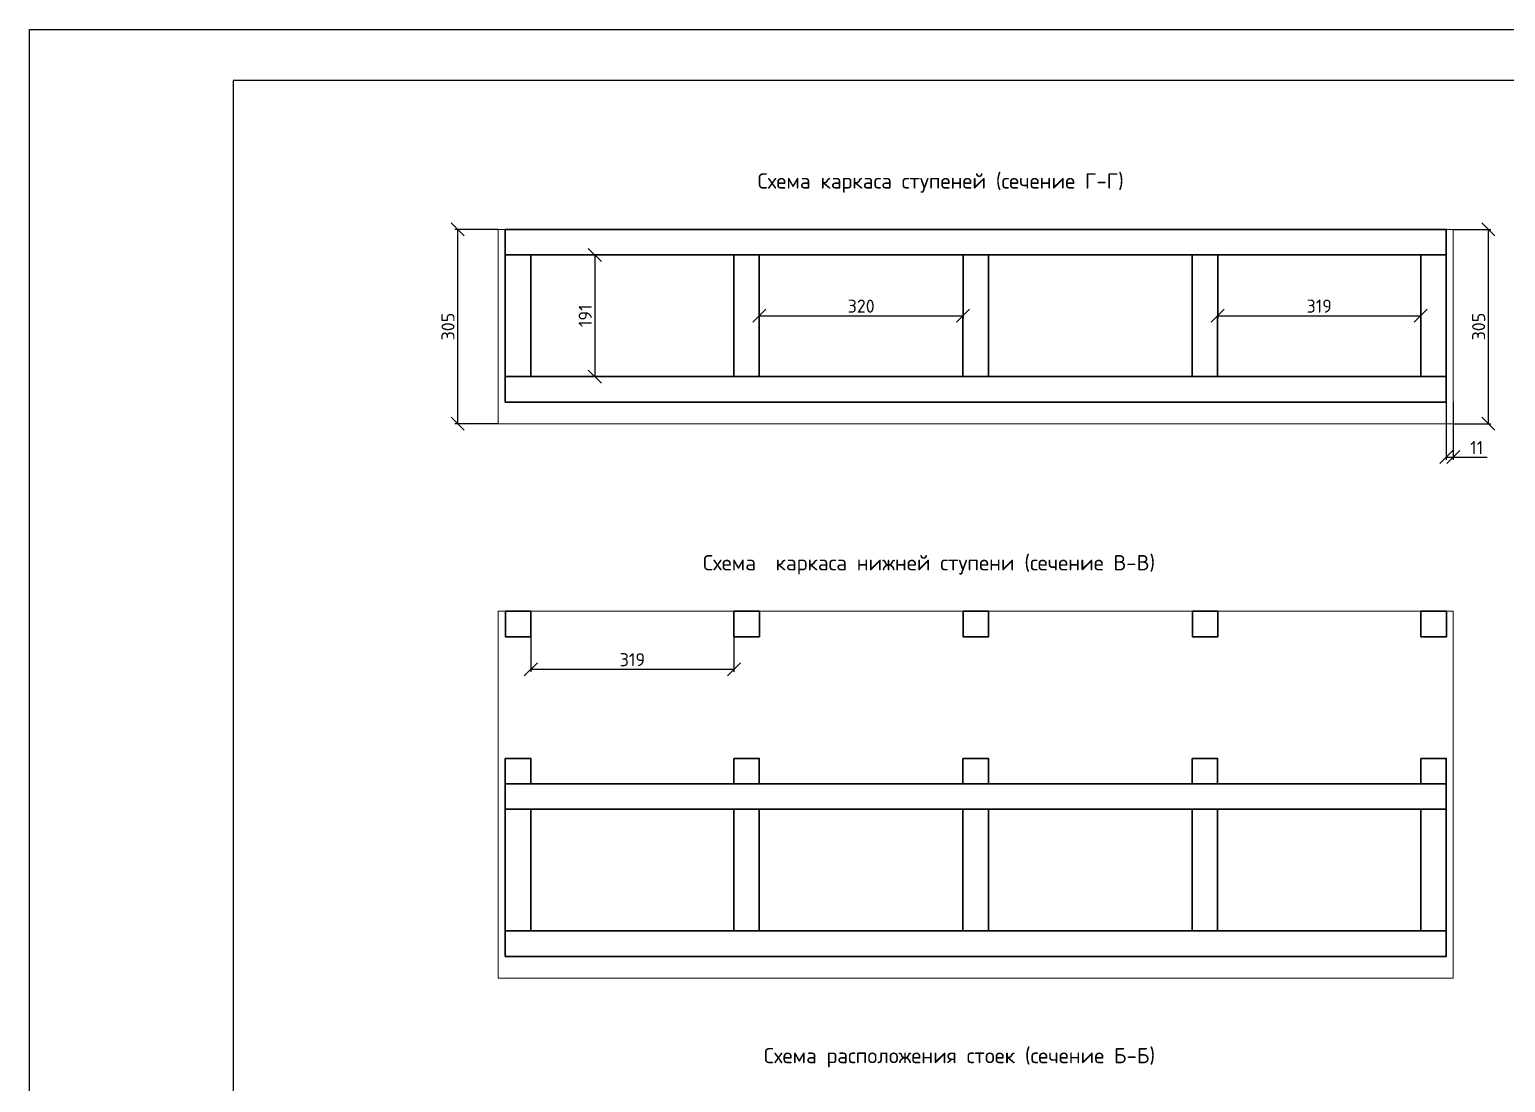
# Model space of a CAD drawing. Header units: millimetres. Extents: x 63961 to 279437, y 165795 to 374915.
# Drawn here: x 104018 to 106337, y 174234 to 175888 of the extents above; entities that cross this region are included whole.
import ezdxf

# ---------------------------------------------------------------- set-up
doc = ezdxf.new("R2010")
doc.units = ezdxf.units.MM
doc.layers.add('Заливка доски', color=32, linetype='Continuous')
doc.layers.add('Рамка', color=7, linetype='Continuous')
for name, color, linetype, lineweight in [('Профиль 40x40', 220, 'Continuous', 35), ('Размеры', 150, 'Continuous', 0), ('Стойки 40x40', 7, 'Continuous', 35)]:
    doc.layers.add(name, color=color, linetype=linetype, lineweight=lineweight)
doc.styles.get("Standard").update_dxf_attribs({"font": 'isocpeur.ttf'})
doc.dimstyles.new('Копия Аннотативный', dxfattribs={"dimscale": 0, "dimtxt": 20.5, "dimasz": 20.5, "dimexe": 4.25, "dimexo": 0.625, "dimgap": 4.625, "dimtad": 1, "dimtxsty": 'Standard', "dimblk": 'OBLIQUE', "dimcen": 20.5, "dimclrd": 256, "dimclrt": 256, "dimadec": 0, "dimazin": 0, "dimtfac": 1, "dimtmove": 0, "dimatfit": 3, "dimfxl": 1, "dimtfillclr": 4, "dimarcsym": 0})

# ---------------------------------------------------------------- blocks, each defined once
blk = doc.blocks.new('_Oblique')
at = {"color": 0, "linetype": 'ByBlock', "lineweight": -2}
blk.add_line((-0.5, -0.5), (0.5, 0.5), dxfattribs=at)
blk = doc.blocks.new('*D52')
at = {"layer": 'Defpoints', "color": 0, "transparency": 16777216}
for p in [(106254.5, 175573.6), (106254.5, 175268.6), (106309.5, 175268.6)]:
    blk.add_point(p, dxfattribs=at)
at = {"layer": 'Размеры', "color": 0, "lineweight": -2, "transparency": 16777216}
for p, q in [((106255.1, 175573.6), (106313.7, 175573.6)), ((106255.1, 175268.6), (106313.7, 175268.6))]:
    blk.add_line(p, q, dxfattribs=at)
at = {"layer": 'Размеры', "lineweight": -2, "transparency": 16777216}
blk.add_line((106309.5, 175573.6), (106309.5, 175268.6), dxfattribs=at)
at = {"layer": 'Размеры', "lineweight": -2, "transparency": 16777216, "xscale": 20.5, "yscale": 20.5, "zscale": 20.5}
for p, rotation in [((106309.5, 175573.6), 90), ((106309.5, 175268.6), 270)]:
    blk.add_blockref('_Oblique', p, dxfattribs=dict(at, rotation=rotation))
at = {"layer": 'Размеры', "transparency": 16777216, "insert": (106294.4, 175421.1), "char_height": 20.5, "attachment_point": 5, "rotation": 90}
blk.add_mtext('305', dxfattribs=at)
blk = doc.blocks.new('*D53')
at = {"layer": 'Defpoints', "color": 0, "transparency": 16777216}
for p in [(106243.5, 175302.6), (106254.5, 175303.3), (106254.5, 175216.1)]:
    blk.add_point(p, dxfattribs=at)
at = {"layer": 'Размеры', "color": 0, "lineweight": -2, "transparency": 16777216}
for p, q in [((106243.5, 175302), (106243.5, 175211.9)), ((106254.5, 175302.7), (106254.5, 175211.9))]:
    blk.add_line(p, q, dxfattribs=at)
at = {"layer": 'Размеры', "lineweight": -2, "transparency": 16777216}
for p, q in [((106243.5, 175216.1), (106254.5, 175216.1)), ((106254.5, 175216.1), (106307.7, 175216.1))]:
    blk.add_line(p, q, dxfattribs=at)
at = {"layer": 'Размеры', "lineweight": -2, "transparency": 16777216, "xscale": 20.5, "yscale": 20.5, "zscale": 20.5, "rotation": 180}
blk.add_blockref('_Oblique', (106243.5, 175216.1), dxfattribs=at)
at = {"layer": 'Размеры', "lineweight": -2, "transparency": 16777216, "xscale": 20.5, "yscale": 20.5, "zscale": 20.5}
blk.add_blockref('_Oblique', (106254.5, 175216.1), dxfattribs=at)
at = {"layer": 'Размеры', "transparency": 16777216, "insert": (106291.3, 175231.1), "char_height": 20.5, "attachment_point": 5}
blk.add_mtext('11', dxfattribs=at)
blk = doc.blocks.new('*D54')
at = {"layer": 'Defpoints', "color": 0, "transparency": 16777216}
for p in [(105884.5, 175533.6), (106203.5, 175533.6), (106203.5, 175438.1)]:
    blk.add_point(p, dxfattribs=at)
at = {"layer": 'Размеры', "color": 0, "lineweight": -2, "transparency": 16777216}
for p, q in [((105884.5, 175533), (105884.5, 175433.8)), ((106203.5, 175533), (106203.5, 175433.8))]:
    blk.add_line(p, q, dxfattribs=at)
at = {"layer": 'Размеры', "lineweight": -2, "transparency": 16777216}
blk.add_line((105884.5, 175438.1), (106203.5, 175438.1), dxfattribs=at)
at = {"layer": 'Размеры', "lineweight": -2, "transparency": 16777216, "xscale": 20.5, "yscale": 20.5, "zscale": 20.5, "rotation": 180}
blk.add_blockref('_Oblique', (105884.5, 175438.1), dxfattribs=at)
at = {"layer": 'Размеры', "lineweight": -2, "transparency": 16777216, "xscale": 20.5, "yscale": 20.5, "zscale": 20.5}
blk.add_blockref('_Oblique', (106203.5, 175438.1), dxfattribs=at)
at = {"layer": 'Размеры', "transparency": 16777216, "insert": (106044, 175453.2), "char_height": 20.5, "attachment_point": 5}
blk.add_mtext('319', dxfattribs=at)
blk = doc.blocks.new('*D55')
at = {"layer": 'Defpoints', "color": 0, "transparency": 16777216}
for p in [(105164.5, 175533.6), (105484.5, 175533.6), (105484.5, 175438.1)]:
    blk.add_point(p, dxfattribs=at)
at = {"layer": 'Размеры', "color": 0, "lineweight": -2, "transparency": 16777216}
for p, q in [((105164.5, 175533), (105164.5, 175433.8)), ((105484.5, 175533), (105484.5, 175433.8))]:
    blk.add_line(p, q, dxfattribs=at)
at = {"layer": 'Размеры', "lineweight": -2, "transparency": 16777216}
blk.add_line((105164.5, 175438.1), (105484.5, 175438.1), dxfattribs=at)
at = {"layer": 'Размеры', "lineweight": -2, "transparency": 16777216, "xscale": 20.5, "yscale": 20.5, "zscale": 20.5, "rotation": 180}
blk.add_blockref('_Oblique', (105164.5, 175438.1), dxfattribs=at)
at = {"layer": 'Размеры', "lineweight": -2, "transparency": 16777216, "xscale": 20.5, "yscale": 20.5, "zscale": 20.5}
blk.add_blockref('_Oblique', (105484.5, 175438.1), dxfattribs=at)
at = {"layer": 'Размеры', "transparency": 16777216, "insert": (105324.5, 175453.2), "char_height": 20.5, "attachment_point": 5}
blk.add_mtext('320', dxfattribs=at)
blk = doc.blocks.new('*D56')
at = {"layer": 'Defpoints', "color": 0, "transparency": 16777216}
for p in [(104805.5, 175533.6), (104805.5, 175342.6), (104906.2, 175342.6)]:
    blk.add_point(p, dxfattribs=at)
at = {"layer": 'Размеры', "color": 0, "lineweight": -2, "transparency": 16777216}
for p, q in [((104806.1, 175533.6), (104910.5, 175533.6)), ((104806.1, 175342.6), (104910.5, 175342.6))]:
    blk.add_line(p, q, dxfattribs=at)
at = {"layer": 'Размеры', "lineweight": -2, "transparency": 16777216}
blk.add_line((104906.2, 175533.6), (104906.2, 175342.6), dxfattribs=at)
at = {"layer": 'Размеры', "lineweight": -2, "transparency": 16777216, "xscale": 20.5, "yscale": 20.5, "zscale": 20.5}
for p, rotation in [((104906.2, 175533.6), 90), ((104906.2, 175342.6), 270)]:
    blk.add_blockref('_Oblique', p, dxfattribs=dict(at, rotation=rotation))
at = {"layer": 'Размеры', "transparency": 16777216, "insert": (104891.1, 175438.1), "char_height": 20.5, "attachment_point": 5, "rotation": 90}
blk.add_mtext('191', dxfattribs=at)
blk = doc.blocks.new('*D119')
at = {"layer": 'Defpoints', "color": 0, "transparency": 16777216}
for p in [(104754.5, 175573.6), (104690.6, 175268.6), (104754.5, 175268.6)]:
    blk.add_point(p, dxfattribs=at)
at = {"layer": 'Размеры', "color": 0, "lineweight": -2, "transparency": 16777216}
for p, q in [((104753.8, 175573.6), (104686.3, 175573.6)), ((104753.8, 175268.6), (104686.3, 175268.6))]:
    blk.add_line(p, q, dxfattribs=at)
at = {"layer": 'Размеры', "lineweight": -2, "transparency": 16777216}
blk.add_line((104690.6, 175573.6), (104690.6, 175268.6), dxfattribs=at)
at = {"layer": 'Размеры', "lineweight": -2, "transparency": 16777216, "xscale": 20.5, "yscale": 20.5, "zscale": 20.5}
for p, rotation in [((104690.6, 175573.6), 90), ((104690.6, 175268.6), 270)]:
    blk.add_blockref('_Oblique', p, dxfattribs=dict(at, rotation=rotation))
at = {"layer": 'Размеры', "transparency": 16777216, "insert": (104675.5, 175421.1), "char_height": 20.5, "attachment_point": 5, "rotation": 90}
blk.add_mtext('305', dxfattribs=at)
blk = doc.blocks.new('*D120')
at = {"layer": 'Defpoints', "color": 0, "transparency": 16777216}
for p in [(104805.7, 174934.1), (105124.7, 174934.1), (105124.7, 174882.9)]:
    blk.add_point(p, dxfattribs=at)
at = {"layer": 'Размеры', "color": 0, "lineweight": -2, "transparency": 16777216}
for p, q in [((104805.7, 174933.5), (104805.7, 174878.7)), ((105124.7, 174933.5), (105124.7, 174878.7))]:
    blk.add_line(p, q, dxfattribs=at)
at = {"layer": 'Размеры', "lineweight": -2, "transparency": 16777216}
blk.add_line((104805.7, 174882.9), (105124.7, 174882.9), dxfattribs=at)
at = {"layer": 'Размеры', "lineweight": -2, "transparency": 16777216, "xscale": 20.5, "yscale": 20.5, "zscale": 20.5, "rotation": 180}
blk.add_blockref('_Oblique', (104805.7, 174882.9), dxfattribs=at)
at = {"layer": 'Размеры', "lineweight": -2, "transparency": 16777216, "xscale": 20.5, "yscale": 20.5, "zscale": 20.5}
blk.add_blockref('_Oblique', (105124.7, 174882.9), dxfattribs=at)
at = {"layer": 'Размеры', "transparency": 16777216, "insert": (104965.2, 174898), "char_height": 20.5, "attachment_point": 5}
blk.add_mtext('319', dxfattribs=at)

msp = doc.modelspace()

# ---------------------------------------------------------------- hatches: boundary and pattern name
at = {"layer": 'Заливка доски'}
h = msp.add_hatch(dxfattribs=at)
h.set_pattern_fill('ANSI32', color=256, angle=90)
h.paths.add_polyline_path([(104765.469, 173243.952), (104754.469, 173243.952), (104754.469, 172971.952), (104765.469, 172971.952)])
h.paths.add_polyline_path([(106254.469, 173243.952), (106243.469, 173243.952), (106243.469, 172971.952), (106254.469, 172971.952)])
h.paths.add_polyline_path([(106993.256, 174900.297), (107795.671, 174900.297), (107795.671, 174941.511), (106993.256, 174941.511)], flags=9)
h.paths.add_polyline_path([(106990.243, 175484.116), (107792.658, 175484.116), (107792.658, 175525.331), (106990.243, 175525.331)], flags=9)
h.paths.add_polyline_path([(105703.941, 170385.078), (108384.923, 170385.078), (108384.923, 170804.551), (105703.941, 170804.551)], flags=9)
h.paths.add_polyline_path([(105720.086, 170083.213), (105799.431, 170083.213), (105799.431, 170144.195), (105720.086, 170144.195)], flags=9)
h.paths.add_polyline_path([(108459.569, 169649.009), (108640.423, 169649.009), (108640.423, 169734.785), (108459.569, 169734.785)], flags=9)
h.paths.add_polyline_path([(107068.373, 169920.708), (108392.127, 169920.708), (108392.127, 170094.438), (107068.373, 170094.438)], flags=9)
h.paths.add_polyline_path([(107970.16, 169645.573), (108050.34, 169645.573), (108050.34, 169729.573), (107970.16, 169729.573)], flags=9)
h.paths.add_polyline_path([(106977.208, 169621.74), (107683.292, 169621.74), (107683.292, 169736.788), (106977.208, 169736.788)], flags=9)
h.paths.add_polyline_path([(108042.777, 169340.187), (108512.395, 169340.187), (108512.395, 169417.909), (108042.777, 169417.909)], flags=9)
h.paths.add_polyline_path([(106610.12, 169576.679), (106770.379, 169576.679), (106770.379, 169637.948), (106610.12, 169637.948)], flags=9)
h.paths.add_polyline_path([(106610.12, 169656.679), (106770.379, 169656.679), (106770.379, 169717.948), (106610.12, 169717.948)], flags=9)
h.paths.add_polyline_path([(106025.103, 169573.836), (106345.173, 169573.836), (106345.173, 169628.72), (106025.103, 169628.72)], flags=9)
h.paths.add_polyline_path([(106022.604, 169641.343), (106341.091, 169641.343), (106341.091, 169711.219), (106022.604, 169711.219)], flags=9)
h.paths.add_polyline_path([(105187.62, 175487.311), (105743.063, 175487.311), (105743.063, 175528.526), (105187.62, 175528.526)], flags=9)
h.paths.add_polyline_path([(105237.395, 174998.596), (105792.265, 174998.596), (105792.265, 175039.81), (105237.395, 175039.81)], flags=9)
h.paths.add_polyline_path([(107029.518, 174011.252), (107058.153, 174011.252), (107058.153, 174052.466), (107029.518, 174052.466)], flags=9)
h.paths.add_polyline_path([(106769.546, 174155.525), (106798.468, 174155.525), (106798.468, 174196.739), (106769.546, 174196.739)], flags=9)
h.paths.add_polyline_path([(107275.268, 174155.525), (107304.191, 174155.525), (107304.191, 174196.739), (107275.268, 174196.739)], flags=9)
h.paths.add_polyline_path([(107520.652, 174011.252), (107549.287, 174011.252), (107549.287, 174052.466), (107520.652, 174052.466)], flags=9)
h.paths.add_polyline_path([(105237.995, 174257.073), (105792.265, 174257.073), (105792.265, 174298.287), (105237.995, 174298.287)], flags=9)
h.paths.add_polyline_path([(107597.8, 173953.924), (107626.136, 173953.924), (107626.136, 173995.139), (107597.8, 173995.139)], flags=9)
h.paths.add_polyline_path([(106617.763, 173955.32), (106646.099, 173955.32), (106646.099, 173996.534), (106617.763, 173996.534)], flags=9)
h.paths.add_polyline_path([(106415.915, 172985.499), (106561.229, 172985.499), (106561.229, 173023.95), (106415.915, 173023.95)], flags=9)
h.paths.add_polyline_path([(106415.915, 173133.426), (106561.229, 173133.426), (106561.229, 173171.877), (106415.915, 173171.877)], flags=9)
h.paths.add_polyline_path([(106415.915, 173285.499), (106561.229, 173285.499), (106561.229, 173323.95), (106415.915, 173323.95)], flags=9)
h.paths.add_polyline_path([(106817.433, 173744.139), (106846.151, 173744.139), (106846.151, 173785.353), (106817.433, 173785.353)], flags=9)
h.paths.add_polyline_path([(106814.183, 174355.13), (106842.901, 174355.13), (106842.901, 174396.345), (106814.183, 174396.345)], flags=9)
h.paths.add_polyline_path([(105381.883, 173429.597), (105537.176, 173429.597), (105537.176, 173470.811), (105381.883, 173470.811)], flags=9)
h.paths.add_polyline_path([(107378.716, 173349.692), (107474.419, 173349.692), (107474.419, 173390.906), (107378.716, 173390.906)], flags=9)
h.paths.add_polyline_path([(106933.479, 173346.201), (107029.181, 173346.201), (107029.181, 173387.415), (106933.479, 173387.415)], flags=9)
h.paths.add_polyline_path([(107108.394, 174317.702), (107251.586, 174317.702), (107251.586, 174357.238), (107108.394, 174357.238)], flags=9)
h.paths.add_polyline_path([(107675.317, 173913.703), (107820.631, 173913.703), (107820.631, 173952.155), (107675.317, 173952.155)], flags=9)
h.paths.add_polyline_path([(107675.317, 174061.63), (107820.631, 174061.63), (107820.631, 174100.081), (107675.317, 174100.081)], flags=9)
h.paths.add_polyline_path([(107675.317, 174213.703), (107820.631, 174213.703), (107820.631, 174252.155), (107675.317, 174252.155)], flags=9)
h.paths.add_polyline_path([(108357.089, 169499.188), (108543.411, 169499.188), (108543.411, 169555.33), (108357.089, 169555.33)], flags=9)
h.paths.add_polyline_path([(107985.04, 169499.188), (108115.459, 169499.188), (108115.459, 169555.33), (107985.04, 169555.33)], flags=9)
h.paths.add_polyline_path([(108426.706, 169819), (108665.793, 169819), (108665.793, 169876.421), (108426.706, 169876.421)], flags=9)
h.paths.add_polyline_path([(108181.191, 169819.22), (108351.309, 169819.22), (108351.309, 169875.323), (108181.191, 169875.323)], flags=9)
h.paths.add_polyline_path([(107950.751, 169819.188), (108069.749, 169819.188), (108069.749, 169875.33), (107950.751, 169875.33)], flags=9)
h.paths.add_polyline_path([(106630.146, 170054.241), (106750.354, 170054.241), (106750.354, 170113.439), (106630.146, 170113.439)], flags=9)
h.paths.add_polyline_path([(106420.755, 170055.36), (106559.745, 170055.36), (106559.745, 170113.215), (106420.755, 170113.215)], flags=9)
h.paths.add_polyline_path([(106077.704, 170051.813), (106294.796, 170051.813), (106294.796, 170113.925), (106077.704, 170113.925)], flags=9)
h.paths.add_polyline_path([(105865.546, 170062.89), (105978.954, 170062.89), (105978.954, 170111.709), (105865.546, 170111.709)], flags=9)
h.paths.add_polyline_path([(105730.228, 170062.918), (105842.272, 170062.918), (105842.272, 170111.704), (105730.228, 170111.704)], flags=9)
h.paths.add_polyline_path([(105752.924, 169253.745), (105869.374, 169253.745), (105869.374, 169309.698), (105752.924, 169309.698)], flags=9)
h.paths.add_polyline_path([(105750.496, 169321.602), (105985.591, 169321.602), (105985.591, 169392.127), (105750.496, 169392.127)], flags=9)
h.paths.add_polyline_path([(105750.496, 169481.602), (105979.868, 169481.602), (105979.868, 169552.127), (105750.496, 169552.127)], flags=9)
h.paths.add_polyline_path([(105750.496, 169561.602), (105909.732, 169561.602), (105909.732, 169632.127), (105750.496, 169632.127)], flags=9)
h.paths.add_polyline_path([(105750.276, 169641.382), (105961.587, 169641.382), (105961.587, 169713.225), (105750.276, 169713.225)], flags=9)

# ---------------------------------------------------------------- linework, layer by layer
at = {"lineweight": 30}
for points in [[(104805.469, 174432.102), (104765.469, 174432.102), (104765.469, 174472.102), (104805.469, 174472.102)], [(105124.469, 174472.102), (105164.469, 174472.102)], [(105484.469, 174472.102), (105524.469, 174472.102)], [(105844.469, 174472.102), (105884.469, 174472.102)], [(106203.469, 174472.102), (106243.469, 174472.102), (106243.469, 174432.102), (106203.469, 174432.102)], [(105164.469, 174432.102), (105124.469, 174432.102)], [(105524.469, 174432.102), (105484.469, 174432.102)], [(105884.469, 174432.102), (105844.469, 174432.102)]]:
    msp.add_lwpolyline(points, dxfattribs=at)
at = {"layer": 'Профиль 40x40'}
for points in [[(104765.479, 175573.578), (106243.479, 175573.578), (106243.479, 175533.578), (104765.479, 175533.578)], [(104765.479, 175533.578), (104805.479, 175533.578), (104805.469, 175342.578), (104765.469, 175342.578)], [(105124.479, 175533.578), (105164.479, 175533.578), (105164.469, 175342.578), (105124.469, 175342.578)], [(105484.479, 175533.578), (105524.479, 175533.578), (105524.469, 175342.578), (105484.469, 175342.578)], [(105844.479, 175533.578), (105884.479, 175533.578), (105884.469, 175342.578), (105844.469, 175342.578)], [(106203.479, 175533.578), (106243.479, 175533.578), (106243.469, 175342.578), (106203.469, 175342.578)], [(104765.469, 175342.578), (106243.469, 175342.578), (106243.469, 175302.578), (104765.469, 175302.578)], [(104765.469, 174703.102), (106243.469, 174703.102), (106243.469, 174663.102), (104765.469, 174663.102)], [(104765.469, 174472.102), (106243.469, 174472.102), (106243.469, 174432.102), (104765.469, 174432.102)]]:
    msp.add_lwpolyline(points, close=True, dxfattribs=at)
for points in [[(104805.469, 174663.102), (104805.469, 174472.102), (104765.469, 174472.102), (104765.469, 174703.102), (104805.469, 174703.102)], [(105124.469, 174703.102), (105164.469, 174703.102)], [(105484.469, 174703.102), (105524.469, 174703.102)], [(105844.469, 174703.102), (105884.469, 174703.102)], [(106203.469, 174703.102), (106243.469, 174703.102), (106243.469, 174472.102), (106203.469, 174472.102), (106203.469, 174663.102)], [(105164.469, 174663.102), (105164.469, 174472.102), (105124.469, 174472.102), (105124.469, 174663.102)], [(105524.469, 174663.102), (105524.469, 174472.102), (105484.469, 174472.102), (105484.469, 174663.102)], [(105884.469, 174663.102), (105884.469, 174472.102), (105844.469, 174472.102), (105844.469, 174663.102)]]:
    msp.add_lwpolyline(points, dxfattribs=at)
at = {"layer": 'Размеры'}
for points in [[(104754.469, 175573.578), (106254.469, 175573.578), (106254.469, 175268.578), (104754.469, 175268.578)], [(104754.469, 174974.102), (106254.469, 174974.102), (106254.469, 174398.102), (104754.469, 174398.102)]]:
    msp.add_lwpolyline(points, close=True, dxfattribs=at)
at = {"layer": 'Рамка'}
for points in [[(108770.25, 175887.573), (108770.25, 169167.573), (104018.25, 169167.573), (104018.25, 175887.573)], [(108690.25, 175807.573), (104338.25, 175807.573), (104338.25, 169247.573), (108690.25, 169247.573)]]:
    msp.add_lwpolyline(points, close=True, dxfattribs=at)
at = {"layer": 'Стойки 40x40', "lineweight": 30}
for points in [[(104765.695, 174974.102), (104805.695, 174974.102), (104805.695, 174934.102), (104765.695, 174934.102)], [(105124.695, 174974.102), (105164.695, 174974.102), (105164.695, 174934.102), (105124.695, 174934.102)], [(105484.695, 174974.102), (105524.695, 174974.102), (105524.695, 174934.102), (105484.695, 174934.102)], [(105844.695, 174974.102), (105884.695, 174974.102), (105884.695, 174934.102), (105844.695, 174934.102)], [(106203.695, 174974.102), (106243.695, 174974.102), (106243.695, 174934.102), (106203.695, 174934.102)], [(104765.469, 174743.102), (104805.469, 174743.102), (104805.469, 174703.102), (104765.469, 174703.102)], [(105124.469, 174743.102), (105164.469, 174743.102), (105164.469, 174703.102), (105124.469, 174703.102)], [(105484.469, 174743.102), (105524.469, 174743.102), (105524.469, 174703.102), (105484.469, 174703.102)], [(105844.469, 174743.102), (105884.469, 174743.102), (105884.469, 174703.102), (105844.469, 174703.102)], [(106203.469, 174743.102), (106243.469, 174743.102), (106243.469, 174703.102), (106203.469, 174703.102)]]:
    msp.add_lwpolyline(points, close=True, dxfattribs=at)

# ---------------------------------------------------------------- texts
at = {"layer": 'Размеры', "color": 7, "ltscale": 1.5, "char_height": 24, "attachment_point": 3}
for s, insert in [('Схема каркаса ступеней (сечение Г-Г)', (105737.054, 175661.758)), ('Схема  каркаса нижней ступени (сечение В-В)', (105786.256, 175062.281)), ('Схема расположения стоек (сечение Б-Б)', (105786.256, 174288.335))]:
    msp.add_mtext(s, dxfattribs=dict(at, insert=insert))

# ---------------------------------------------------------------- dimensions: what is measured, and where the dimension line sits
at = {"layer": 'Размеры'}
for base, p1, p2, picture, middle in [((104690.565, 175268.578), (104754.469, 175573.578), (104754.469, 175268.578), '*D119', (104675.466, 175421.078)), ((106309.457, 175268.578), (106254.469, 175573.578), (106254.469, 175268.578), '*D52', (106294.358, 175421.078)), ((104906.241, 175342.578), (104805.479, 175533.578), (104805.469, 175342.578), '*D56', (104891.149, 175438.078))]:
    dim = msp.add_linear_dim(base=base, p1=p1, p2=p2, angle=90, dimstyle='Копия Аннотативный', dxfattribs=at)
    dim.commit()
    dim.dimension.update_dxf_attribs({"geometry": picture, "text_midpoint": middle})
for base, p1, p2, picture, middle in [((105484.479, 175438.078), (105164.479, 175533.578), (105484.479, 175533.578), '*D55', (105324.479, 175453.177)), ((106203.479, 175438.078), (105884.479, 175533.578), (106203.479, 175533.578), '*D54', (106043.979, 175453.177)), ((106254.469, 175216.15), (106243.469, 175302.578), (106254.469, 175303.343), '*D53', (106291.333, 175231.067)), ((105124.695, 174882.924), (104805.695, 174934.102), (105124.695, 174934.102), '*D120', (104965.195, 174898.023))]:
    dim = msp.add_linear_dim(base=base, p1=p1, p2=p2, dimstyle='Копия Аннотативный', dxfattribs=at)
    dim.commit()
    dim.dimension.update_dxf_attribs({"geometry": picture, "text_midpoint": middle})

doc.saveas('drawing.dxf')
